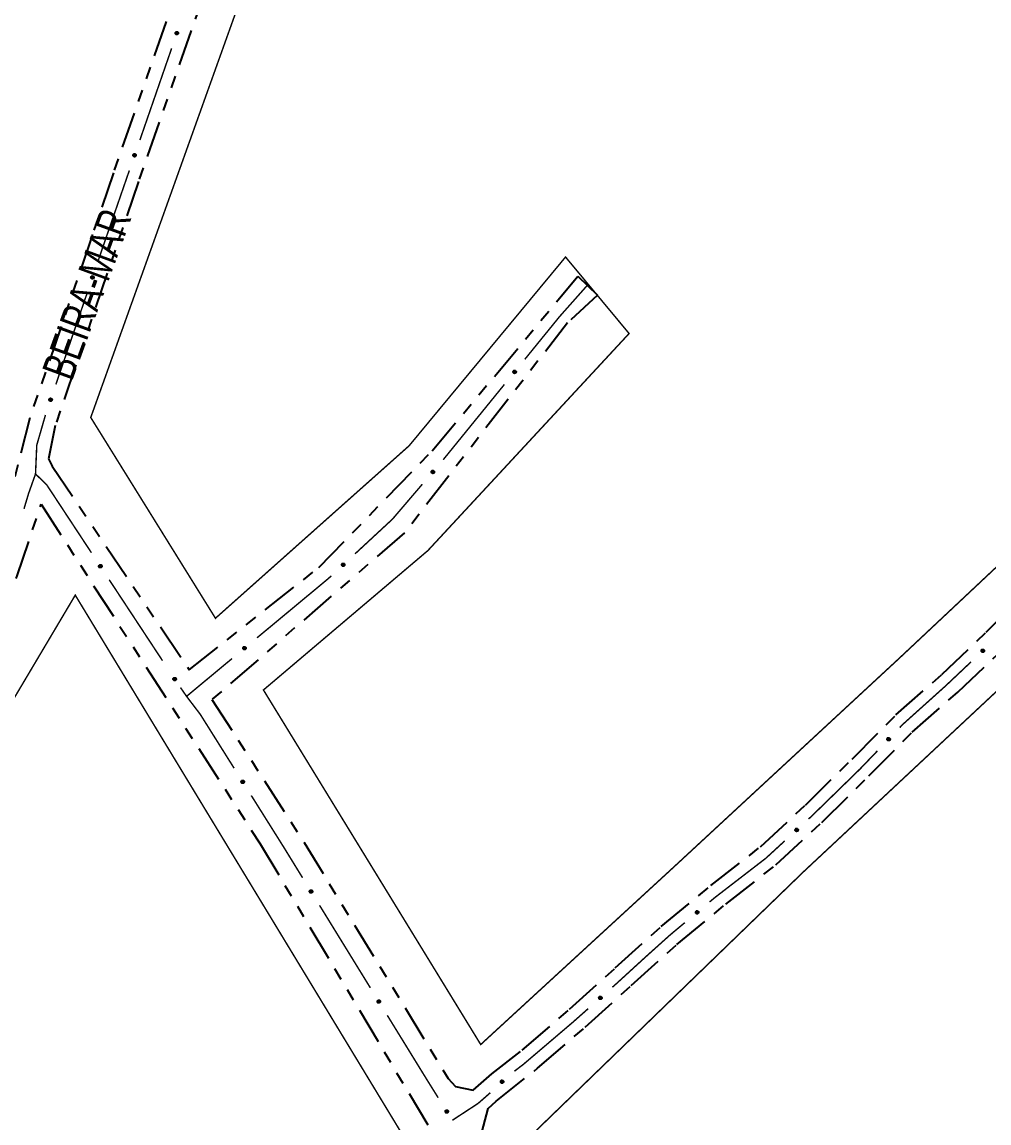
# Model space of a CAD drawing. Extents: x 209066 to 212010, y 4879784 to 4881672.
# Drawn here: x 209835 to 209954.7, y 4881148.5 to 4881284.8 of the extents above; entities that cross this region are included whole.
import ezdxf

# ---------------------------------------------------------------- set-up
doc = ezdxf.new("R2010")
doc.units = 0
doc.header["$LTSCALE"] = 1.5
doc.header["$MEASUREMENT"] = 0
doc.linetypes.add('TRACO_12', pattern=[2.5, 2, -0.5])
doc.linetypes.add('TRACO_25', pattern=[8, 3, -1, 1, -1, 1, -1])
for name, color, linetype in [('RU-QUADRA', 210, 'CONTINUOUS'), ('SV-EIXO-ROD-ESTR', 7, 'CONTINUOUS'), ('SV-EIXO-RUA-N-PAV', 6, 'CONTINUOUS'), ('SV-EST-M-N-PAV', 20, 'CONTINUOUS'), ('SV-RUA-NAO-PAV', 7, 'CONTINUOUS'), ('SV-TXT-EST-M-N-PAV', 7, 'CONTINUOUS')]:
    doc.layers.add(name, color=color, linetype=linetype)
doc.styles.add('ARIAL', font='ARIAL.SHX')

msp = doc.modelspace()

# ---------------------------------------------------------------- linework, layer by layer
at = {"layer": 'RU-QUADRA', "linetype": 'TRACO_12', "const_width": 0.18, "flags": 128}
for points in [[(210034.315046, 4881332.586503), (210033.258405, 4881300.7899), (210030.119994, 4881288.831251), (210011.744404, 4881266.934061), (210002.536081, 4881259.122518), (209987.531307, 4881246.393771), (209977.351458, 4881237.75807), (209943.618688, 4881206.082325), (209915.564663, 4881180.105826), (209891.78971, 4881158.248776), (209864.888443, 4881202.144841), (209885.244269, 4881219.40247), (209910.158575, 4881246.278958), (209902.291266, 4881255.75018), (209882.923225, 4881232.381156), (209858.948246, 4881211.024058), (209843.507552, 4881235.881836), (209846.698234, 4881244.793803), (209861.760344, 4881286.864135), (209866.418322, 4881299.874444), (209877.693078, 4881338.270075), (209879.727231, 4881342.671596), (209883.691045, 4881351.248539), (209890.229123, 4881362.507172), (209890.603707, 4881362.917928), (209900.386784, 4881373.645721), (209910.504888, 4881380.464729), (209926.142615, 4881384.54388), (209943.88041, 4881385.503305), (209973.877313, 4881380.902993), (210015.373599, 4881368.943155), (210025.472611, 4881366.863106), (210037.511184, 4881366.82279), (210036.954704, 4881362.913693), (210034.453732, 4881345.345147)], [(209908.510429, 4881131.651148), (209898.310052, 4881147.269765), (209931.78278, 4881179.66544), (209985.291336, 4881229.678714), (209999.112942, 4881242.909296), (210016.833574, 4881259.87218), (210019.629838, 4881227.046925), (210021.970035, 4881199.620922), (210032.544247, 4881047.516758), (210017.126917, 4881039.278042), (209980.933662, 4881015.241554), (209959.79243, 4881052.058216), (209942.79317, 4881078.591575), (209926.891045, 4881104.113577)]]:
    msp.add_lwpolyline(points, close=True, dxfattribs=at)
at = {"layer": 'RU-QUADRA', "linetype": 'Continuous', "const_width": 0.18, "flags": 128}
msp.add_lwpolyline([(209811.299317, 4881157.830965), (209820.331998, 4881163.829518), (209816.017436, 4881170.809464), (209841.590017, 4881213.884218), (209889.912378, 4881134.211373), (209852.719114, 4881111.434778), (209820.904498, 4881095.657298), (209792.348827, 4881086.459033), (209783.924506, 4881138.793712)], close=True, dxfattribs=at)
at = {"layer": 'SV-EIXO-ROD-ESTR'}
for points in [[(209854.022996, 4881283.369601), (209854.001011, 4881283.413289), (209853.99105, 4881283.455333), (209853.992834, 4881283.492791), (209854.003042, 4881283.525481), (209854.017252, 4881283.557747), (209854.038756, 4881283.587118), (209854.069844, 4881283.614429), (209854.113515, 4881283.636791), (209854.157255, 4881283.644164), (209854.194072, 4881283.644379), (209854.228772, 4881283.635698), (209854.259886, 4881283.621368), (209854.289656, 4881283.598022), (209854.317025, 4881283.566248), (209854.338448, 4881283.521791), (209854.347931, 4881283.480505), (209854.345254, 4881283.444319), (209854.336305, 4881283.40949), (209854.321403, 4881283.376723), (209854.300128, 4881283.348013), (209854.268086, 4881283.320514), (209854.223927, 4881283.299951), (209854.182858, 4881283.290023), (209854.146644, 4881283.292192), (209854.112553, 4881283.301774), (209854.080016, 4881283.315633), (209854.049592, 4881283.33602), (209854.022996, 4881283.369601)], [(209848.787704, 4881268.250351), (209848.765719, 4881268.29404), (209848.755757, 4881268.336084), (209848.757542, 4881268.373541), (209848.76775, 4881268.406231), (209848.78196, 4881268.438497), (209848.803464, 4881268.467868), (209848.834552, 4881268.495179), (209848.878222, 4881268.517541), (209848.921963, 4881268.524915), (209848.95878, 4881268.52513), (209848.993479, 4881268.516448), (209849.024593, 4881268.502118), (209849.054363, 4881268.478772), (209849.081733, 4881268.446998), (209849.103156, 4881268.402541), (209849.112639, 4881268.361255), (209849.109961, 4881268.32507), (209849.101012, 4881268.290241), (209849.08611, 4881268.257473), (209849.064835, 4881268.228764), (209849.032793, 4881268.201264), (209848.988634, 4881268.180701), (209848.947565, 4881268.170773), (209848.911351, 4881268.172942), (209848.87726, 4881268.182524), (209848.844724, 4881268.196383), (209848.8143, 4881268.21677), (209848.787704, 4881268.250351)], [(209843.570844, 4881253.124333), (209843.5487, 4881253.167942), (209843.538586, 4881253.209949), (209843.540235, 4881253.247413), (209843.550324, 4881253.28014), (209843.564417, 4881253.312458), (209843.585814, 4881253.341906), (209843.616803, 4881253.36933), (209843.660392, 4881253.39185), (209843.704105, 4881253.399383), (209843.740921, 4881253.399731), (209843.775652, 4881253.391176), (209843.806818, 4881253.376959), (209843.836672, 4881253.353722), (209843.864157, 4881253.322046), (209843.885741, 4881253.277668), (209843.895374, 4881253.236417), (209843.892828, 4881253.200222), (209843.884006, 4881253.16536), (209843.869223, 4881253.132539), (209843.848052, 4881253.103752), (209843.81611, 4881253.076137), (209843.772026, 4881253.055414), (209843.730993, 4881253.045336), (209843.694772, 4881253.047374), (209843.660646, 4881253.056832), (209843.62806, 4881253.070573), (209843.597562, 4881253.090849), (209843.570844, 4881253.124333)], [(209838.390485, 4881237.986174), (209838.368342, 4881238.029782), (209838.358228, 4881238.071789), (209838.359876, 4881238.109254), (209838.369966, 4881238.14198), (209838.384058, 4881238.174298), (209838.405455, 4881238.203746), (209838.436444, 4881238.23117), (209838.480033, 4881238.25369), (209838.523747, 4881238.261223), (209838.560563, 4881238.261572), (209838.595293, 4881238.253016), (209838.626459, 4881238.238799), (209838.656313, 4881238.215562), (209838.683798, 4881238.183887), (209838.705382, 4881238.139508), (209838.715015, 4881238.098257), (209838.712469, 4881238.062062), (209838.703647, 4881238.0272), (209838.688864, 4881237.994379), (209838.667693, 4881237.965593), (209838.635752, 4881237.937977), (209838.591668, 4881237.917254), (209838.550634, 4881237.907177), (209838.514413, 4881237.909214), (209838.480287, 4881237.918672), (209838.447701, 4881237.932413), (209838.417203, 4881237.952689), (209838.390485, 4881237.986174)]]:
    msp.add_lwpolyline(points, close=True, dxfattribs=at)
for points in [[(209853.99105, 4881283.455333), (209854.017252, 4881283.557747)], [(209853.995229, 4881283.437232), (209854.02604, 4881283.563744)], [(209854.001011, 4881283.413289), (209854.038756, 4881283.587118)], [(209854.011988, 4881283.393885), (209854.052278, 4881283.593647)], [(209854.022996, 4881283.369601), (209854.069844, 4881283.614429)], [(209854.038269, 4881283.353016), (209854.092304, 4881283.621664)], [(209854.049592, 4881283.33602), (209854.113515, 4881283.636791)], [(209854.066486, 4881283.33025), (209854.133469, 4881283.63629)], [(209854.080016, 4881283.315633), (209854.157255, 4881283.644164)], [(209854.096488, 4881283.312641), (209854.172351, 4881283.640155)], [(209854.112553, 4881283.301774), (209854.194072, 4881283.644379)], [(209854.130856, 4881283.299296), (209854.213316, 4881283.637522)], [(209854.146644, 4881283.292192), (209854.228772, 4881283.635698)], [(209854.166613, 4881283.294135), (209854.243815, 4881283.625517)], [(209854.182858, 4881283.290023), (209854.259886, 4881283.621368)], [(209854.205049, 4881283.29671), (209854.274215, 4881283.604883)], [(209854.223927, 4881283.299951), (209854.289656, 4881283.598022)], [(209854.245817, 4881283.314361), (209854.302828, 4881283.579091)], [(209854.268086, 4881283.320514), (209854.317025, 4881283.566248)], [(209854.28366, 4881283.340246), (209854.325637, 4881283.536536)], [(209854.300128, 4881283.348013), (209854.338448, 4881283.521791)], [(209854.311585, 4881283.366677), (209854.341553, 4881283.494925)], [(209854.321403, 4881283.376723), (209854.347931, 4881283.480505)], [(209848.755757, 4881268.336084), (209848.78196, 4881268.438497)], [(209848.759937, 4881268.317982), (209848.790747, 4881268.444495)], [(209848.765719, 4881268.29404), (209848.803464, 4881268.467868)], [(209848.776695, 4881268.274635), (209848.816986, 4881268.474397)], [(209848.787704, 4881268.250351), (209848.834552, 4881268.495179)], [(209848.802976, 4881268.233767), (209848.857011, 4881268.502414)], [(209848.8143, 4881268.21677), (209848.878222, 4881268.517541)], [(209848.831193, 4881268.211), (209848.898176, 4881268.51704)], [(209848.844724, 4881268.196383), (209848.921963, 4881268.524915)], [(209848.861196, 4881268.193391), (209848.937059, 4881268.520905)], [(209848.87726, 4881268.182524), (209848.95878, 4881268.52513)], [(209848.895563, 4881268.180047), (209848.978023, 4881268.518272)], [(209848.911351, 4881268.172942), (209848.993479, 4881268.516448)], [(209848.93132, 4881268.174885), (209849.008523, 4881268.506267)], [(209848.947565, 4881268.170773), (209849.024593, 4881268.502118)], [(209848.969756, 4881268.17746), (209849.038922, 4881268.485633)], [(209848.988634, 4881268.180701), (209849.054363, 4881268.478772)], [(209849.010525, 4881268.195112), (209849.067535, 4881268.459841)], [(209849.032793, 4881268.201264), (209849.081733, 4881268.446998)], [(209849.048368, 4881268.220996), (209849.090345, 4881268.417287)], [(209849.064835, 4881268.228764), (209849.103156, 4881268.402541)], [(209849.076292, 4881268.247427), (209849.10626, 4881268.375675)], [(209849.08611, 4881268.257473), (209849.112639, 4881268.361255)], [(209843.538586, 4881253.209949), (209843.564417, 4881253.312458)], [(209843.542832, 4881253.191863), (209843.573183, 4881253.318487)], [(209843.5487, 4881253.167942), (209843.585814, 4881253.341906)], [(209843.559747, 4881253.148577), (209843.599313, 4881253.348485)], [(209843.570844, 4881253.124333), (209843.616803, 4881253.36933)], [(209843.586177, 4881253.107805), (209843.639236, 4881253.376647)], [(209843.597562, 4881253.090849), (209843.660392, 4881253.39185)], [(209843.614476, 4881253.085141), (209843.680348, 4881253.391422)], [(209843.62806, 4881253.070573), (209843.704105, 4881253.399383)], [(209843.644543, 4881253.067641), (209843.719216, 4881253.395428)], [(209843.660646, 4881253.056832), (209843.740921, 4881253.399731)], [(209843.678958, 4881253.054421), (209843.76019, 4881253.392944)], [(209843.694772, 4881253.047374), (209843.775652, 4881253.391176)], [(209843.714734, 4881253.04939), (209843.790732, 4881253.38105)], [(209843.730993, 4881253.045336), (209843.806818, 4881253.376959)], [(209843.75316, 4881253.052104), (209843.821206, 4881253.360526)], [(209843.772026, 4881253.055414), (209843.836672, 4881253.353722)], [(209843.793864, 4881253.069904), (209843.849913, 4881253.334838)], [(209843.81611, 4881253.076137), (209843.864157, 4881253.322046)], [(209843.831613, 4881253.095925), (209843.872877, 4881253.292367)], [(209843.848052, 4881253.103752), (209843.885741, 4881253.277668)], [(209843.859441, 4881253.122457), (209843.888943, 4881253.250814)], [(209843.869223, 4881253.132539), (209843.895374, 4881253.236417)], [(209838.358228, 4881238.071789), (209838.384058, 4881238.174298)], [(209838.362473, 4881238.053704), (209838.392824, 4881238.180327)], [(209838.368342, 4881238.029782), (209838.405455, 4881238.203746)], [(209838.379389, 4881238.010418), (209838.418954, 4881238.210325)], [(209838.390485, 4881237.986174), (209838.436444, 4881238.23117)], [(209838.405818, 4881237.969645), (209838.458877, 4881238.238487)], [(209838.417203, 4881237.952689), (209838.480033, 4881238.25369)], [(209838.434117, 4881237.946981), (209838.499989, 4881238.253262)], [(209838.447701, 4881237.932413), (209838.523747, 4881238.261223)], [(209838.464184, 4881237.929481), (209838.538857, 4881238.257268)], [(209838.480287, 4881237.918672), (209838.560563, 4881238.261572)], [(209838.4986, 4881237.916261), (209838.579831, 4881238.254784)], [(209838.514413, 4881237.909214), (209838.595293, 4881238.253016)], [(209838.534375, 4881237.91123), (209838.610374, 4881238.24289)], [(209838.550634, 4881237.907177), (209838.626459, 4881238.238799)], [(209838.572801, 4881237.913944), (209838.640848, 4881238.222366)], [(209838.591668, 4881237.917254), (209838.656313, 4881238.215562)], [(209838.613505, 4881237.931744), (209838.669554, 4881238.196678)], [(209838.635752, 4881237.937977), (209838.683798, 4881238.183887)], [(209838.651254, 4881237.957765), (209838.692518, 4881238.154207)], [(209838.667693, 4881237.965593), (209838.705382, 4881238.139508)], [(209838.679082, 4881237.984298), (209838.708585, 4881238.112654)], [(209838.688864, 4881237.994379), (209838.715015, 4881238.098257)]]:
    msp.add_lwpolyline(points, dxfattribs=at)
at = {"layer": 'SV-EIXO-ROD-ESTR', "const_width": 0.18}
for points in [[(209849.593149, 4881270.24001), (209853.519619, 4881281.579447)], [(209845.425527, 4881258.204137), (209848.284326, 4881266.460197)], [(209844.36906, 4881255.116904), (209845.340377, 4881257.955309)], [(209845.340377, 4881257.955309), (209845.425527, 4881258.204137)], [(209839.188701, 4881239.978744), (209843.07397, 4881251.332364)], [(209836.824275, 4881232.457137), (209837.90076, 4881236.191952)], [(209836.81936, 4881232.344101), (209836.824275, 4881232.457137)], [(209836.669189, 4881228.890169), (209836.81936, 4881232.344101)], [(209835.823013, 4881226.507527), (209836.487532, 4881228.378664)], [(209836.487532, 4881228.378664), (209836.669189, 4881228.890169)], [(209835.244112, 4881224.578136), (209835.818885, 4881226.493766)], [(209835.818885, 4881226.493766), (209835.823013, 4881226.507527)]]:
    msp.add_lwpolyline(points, dxfattribs=at)
at = {"layer": 'SV-EIXO-RUA-N-PAV', "const_width": 0.18}
for points in [[(209904.983457, 4881252.242342), (209901.664657, 4881248.502615)], [(209901.545861, 4881248.368753), (209897.242952, 4881243.076175)], [(209901.664657, 4881248.502615), (209901.545861, 4881248.368753)], [(209894.719632, 4881239.972491), (209887.149671, 4881230.661438)], [(209836.669189, 4881228.890169), (209837.389151, 4881228.196156)], [(209837.389151, 4881228.196156), (209838.041392, 4881227.567423)], [(209838.041392, 4881227.567423), (209843.592441, 4881219.136767)], [(209884.554897, 4881227.617307), (209881.307237, 4881223.815635)], [(209880.870119, 4881223.303949), (209876.229944, 4881219.002783)], [(209881.307237, 4881223.815635), (209880.870119, 4881223.303949)], [(209873.296386, 4881216.283548), (209872.926281, 4881215.940483)], [(209845.792169, 4881215.79593), (209852.391354, 4881205.773418)], [(209872.926281, 4881215.940483), (209864.083339, 4881208.595726)], [(209861.00629, 4881206.039994), (209855.621452, 4881201.567464)], [(209952.493892, 4881205.624985), (209949.58584, 4881202.87849)], [(209854.615346, 4881202.448962), (209855.184482, 4881201.626718)], [(209949.359262, 4881202.664501), (209944.384271, 4881198.194219)], [(209949.58584, 4881202.87849), (209949.359262, 4881202.664501)], [(209855.184482, 4881201.626718), (209855.370036, 4881201.358643)], [(209855.621452, 4881201.567464), (209855.370036, 4881201.358643)], [(209855.370036, 4881201.358643), (209856.989052, 4881199.230519)], [(209856.989052, 4881199.230519), (209857.067236, 4881199.12775)], [(209857.067236, 4881199.12775), (209861.255065, 4881192.463465)], [(209944.090098, 4881197.929889), (209943.671701, 4881197.493561)], [(209944.384271, 4881198.194219), (209944.090098, 4881197.929889)], [(209940.90322, 4881194.606431), (209938.82686, 4881192.441084)], [(209938.744569, 4881192.355266), (209933.100351, 4881186.85485)], [(209938.82686, 4881192.441084), (209938.744569, 4881192.355266)], [(209863.383332, 4881189.076655), (209867.107799, 4881183.149738)], [(209932.74994, 4881186.513367), (209932.373885, 4881186.167803)], [(209933.100351, 4881186.85485), (209932.74994, 4881186.513367)], [(209929.428575, 4881183.461302), (209927.219593, 4881181.431426)], [(209867.107799, 4881183.149738), (209867.372902, 4881182.727869)], [(209867.372902, 4881182.727869), (209869.733358, 4881178.894593)], [(209927.098952, 4881181.320567), (209920.893387, 4881176.535553)], [(209927.219593, 4881181.431426), (209927.098952, 4881181.320567)], [(209871.830725, 4881175.488562), (209878.122828, 4881165.270468)], [(209920.760682, 4881176.433226), (209920.121914, 4881175.899461)], [(209920.893387, 4881176.535553), (209920.760682, 4881176.433226)], [(209917.052478, 4881173.33459), (209915.51776, 4881172.052154)], [(209915.186059, 4881171.77498), (209912.532511, 4881169.390146)], [(209915.51776, 4881172.052154), (209915.186059, 4881171.77498)], [(209912.169653, 4881169.064033), (209908.840578, 4881166.018283)], [(209912.532511, 4881169.390146), (209912.169653, 4881169.064033)], [(209908.580512, 4881165.780351), (209908.095791, 4881165.351026)], [(209908.840578, 4881166.018283), (209908.580512, 4881165.780351)], [(209880.220195, 4881161.864437), (209884.939272, 4881154.200866)], [(209905.101438, 4881162.698885), (209903.604262, 4881161.372814)], [(209903.234983, 4881161.045739), (209897.520559, 4881156.177896)], [(209903.604262, 4881161.372814), (209903.234983, 4881161.045739)], [(209897.520559, 4881156.177896), (209897.049443, 4881155.776575)], [(209897.049443, 4881155.776575), (209895.949845, 4881154.94088)], [(209884.939272, 4881154.200866), (209885.160084, 4881153.842277)], [(209885.160084, 4881153.842277), (209886.52593, 4881151.654796)], [(209892.972869, 4881152.276392), (209892.220293, 4881151.617888)], [(209891.47482, 4881150.965599), (209888.957067, 4881149.31707)], [(209892.220293, 4881151.617888), (209891.47482, 4881150.965599)], [(209888.957067, 4881149.31707), (209888.267502, 4881148.86557)]]:
    msp.add_lwpolyline(points, dxfattribs=at)
at = {"layer": 'SV-EIXO-RUA-N-PAV'}
for points in [[(209896.157344, 4881241.566375), (209896.16305, 4881241.517801), (209896.158022, 4881241.474887), (209896.143526, 4881241.440301), (209896.122748, 4881241.413079), (209896.098354, 4881241.387624), (209896.068097, 4881241.367386), (209896.02954, 4881241.352362), (209895.980853, 4881241.346296), (209895.93723, 4881241.354336), (209895.902563, 4881241.366733), (209895.87293, 4881241.386766), (209895.848598, 4881241.410878), (209895.828615, 4881241.443002), (209895.813772, 4881241.482224), (209895.808857, 4881241.531328), (209895.814075, 4881241.573366), (209895.828974, 4881241.606451), (209895.849302, 4881241.636115), (209895.874518, 4881241.661804), (209895.904333, 4881241.681499), (209895.943851, 4881241.696373), (209895.992381, 4881241.700582), (209896.034368, 4881241.695856), (209896.067653, 4881241.681425), (209896.096407, 4881241.660755), (209896.122236, 4881241.636598), (209896.143846, 4881241.60703), (209896.157344, 4881241.566375)], [(209886.030983, 4881229.17572), (209886.035506, 4881229.127021), (209886.029434, 4881229.084242), (209886.014101, 4881229.050019), (209885.992666, 4881229.023311), (209885.967659, 4881228.998457), (209885.936919, 4881228.978962), (209885.898007, 4881228.964881), (209885.849187, 4881228.960002), (209885.805773, 4881228.969102), (209885.771418, 4881228.982339), (209885.742281, 4881229.003087), (209885.718544, 4881229.027784), (209885.699349, 4881229.060385), (209885.685465, 4881229.099958), (209885.681746, 4881229.149167), (209885.687986, 4881229.191065), (209885.703686, 4881229.223777), (209885.72473, 4881229.252937), (209885.750564, 4881229.278005), (209885.78085, 4881229.296968), (209885.820718, 4881229.310876), (209885.869336, 4881229.313902), (209885.911196, 4881229.308156), (209885.94412, 4881229.292919), (209885.972362, 4881229.271555), (209885.997595, 4881229.246776), (209886.018479, 4881229.216691), (209886.030983, 4881229.17572)], [(209844.705231, 4881217.646889), (209844.753269, 4881217.637703), (209844.792677, 4881217.619985), (209844.821291, 4881217.595746), (209844.840993, 4881217.567735), (209844.85792, 4881217.536807), (209844.868107, 4881217.50186), (209844.870822, 4881217.460569), (209844.861945, 4881217.412316), (209844.841141, 4881217.373139), (209844.81888, 4881217.343814), (209844.790853, 4881217.321589), (209844.760533, 4881217.305648), (209844.723883, 4881217.296267), (209844.682011, 4881217.293924), (209844.633706, 4881217.304024), (209844.595191, 4881217.32166), (209844.568129, 4881217.345831), (209844.545964, 4881217.374148), (209844.529061, 4881217.40593), (209844.519259, 4881217.440292), (209844.516976, 4881217.482454), (209844.527577, 4881217.529999), (209844.544727, 4881217.568614), (209844.568512, 4881217.596008), (209844.596882, 4881217.617202), (209844.627695, 4881217.634557), (209844.662398, 4881217.64626), (209844.705231, 4881217.646889)], [(209874.943373, 4881217.660109), (209874.942212, 4881217.611214), (209874.931217, 4881217.569429), (209874.912015, 4881217.537217), (209874.887625, 4881217.513178), (209874.859902, 4881217.491394), (209874.827107, 4881217.475598), (209874.786824, 4881217.466129), (209874.737768, 4881217.466949), (209874.695704, 4881217.481026), (209874.663117, 4881217.498162), (209874.636585, 4881217.522151), (209874.615874, 4881217.549436), (209874.600593, 4881217.584045), (209874.591396, 4881217.624961), (209874.593414, 4881217.674269), (209874.604474, 4881217.71516), (209874.623865, 4881217.745829), (209874.648151, 4881217.772349), (209874.67672, 4881217.79425), (209874.709002, 4881217.80957), (209874.750215, 4881217.818756), (209874.798856, 4881217.816119), (209874.839766, 4881217.805553), (209874.870699, 4881217.786598), (209874.89627, 4881217.7621), (209874.918457, 4881217.734561), (209874.935708, 4881217.702255), (209874.943373, 4881217.660109)], [(209862.725677, 4881207.324981), (209862.72186, 4881207.276222), (209862.708609, 4881207.235096), (209862.687684, 4881207.203976), (209862.662023, 4881207.181298), (209862.633158, 4881207.161054), (209862.599552, 4881207.147064), (209862.558814, 4881207.139799), (209862.509875, 4881207.143284), (209862.468638, 4881207.159628), (209862.437031, 4881207.17851), (209862.411843, 4881207.203906), (209862.392646, 4881207.232277), (209862.379269, 4881207.267665), (209862.372309, 4881207.309021), (209862.377005, 4881207.358146), (209862.390272, 4881207.398375), (209862.411302, 4881207.427945), (209862.436994, 4881207.453106), (209862.466711, 4881207.47342), (209862.499778, 4881207.486963), (209862.54143, 4881207.493895), (209862.589855, 4881207.488617), (209862.63013, 4881207.475843), (209862.659987, 4881207.455234), (209862.684188, 4881207.429382), (209862.704845, 4881207.400677), (209862.720314, 4881207.367482), (209862.725677, 4881207.324981)], [(209954.12796, 4881207.016856), (209954.127256, 4881206.967953), (209954.116651, 4881206.926067), (209954.097751, 4881206.893677), (209954.073586, 4881206.869411), (209954.046068, 4881206.84737), (209954.013421, 4881206.831268), (209953.973229, 4881206.821424), (209953.924167, 4881206.821786), (209953.881973, 4881206.83547), (209953.849228, 4881206.8523), (209953.822473, 4881206.876041), (209953.801509, 4881206.903132), (209953.785905, 4881206.937596), (209953.776326, 4881206.978425), (209953.777884, 4881207.02775), (209953.788563, 4881207.068742), (209953.807667, 4881207.099591), (209953.831704, 4881207.126337), (209953.860067, 4881207.148502), (209953.892205, 4881207.164123), (209953.93333, 4881207.173693), (209953.981994, 4881207.171511), (209954.023, 4881207.161327), (209954.054109, 4881207.142661), (209954.079908, 4881207.118403), (209954.102351, 4881207.091072), (209954.119902, 4881207.058929), (209954.12796, 4881207.016856)], [(209853.905001, 4881203.66863), (209853.953239, 4881203.66056), (209853.993047, 4881203.643759), (209854.022216, 4881203.620191), (209854.042561, 4881203.592643), (209854.0602, 4881203.562116), (209854.071194, 4881203.527415), (209854.074865, 4881203.486197), (209854.067109, 4881203.437751), (209854.047218, 4881203.398103), (209854.025642, 4881203.36827), (209853.998138, 4881203.345402), (209853.968195, 4881203.328763), (209853.931772, 4881203.318535), (209853.889966, 4881203.315222), (209853.84144, 4881203.324201), (209853.802527, 4881203.340939), (209853.774912, 4881203.364477), (209853.752097, 4881203.392272), (209853.734462, 4881203.423654), (209853.723866, 4881203.45778), (209853.720607, 4881203.499878), (209853.730103, 4881203.547655), (209853.746355, 4881203.586658), (209853.769498, 4881203.614595), (209853.797369, 4881203.636441), (209853.827772, 4881203.654506), (209853.862195, 4881203.667009), (209853.905001, 4881203.66863)], [(209942.466359, 4881196.077513), (209942.468077, 4881196.028635), (209942.459559, 4881195.986275), (209942.442286, 4881195.95299), (209942.419353, 4881195.927556), (209942.39296, 4881195.904179), (209942.361151, 4881195.886481), (209942.321495, 4881195.874658), (209942.272476, 4881195.87259), (209942.229656, 4881195.884168), (209942.196117, 4881195.899356), (209942.16822, 4881195.921743), (209942.14594, 4881195.947763), (209942.128648, 4881195.981412), (209942.11706, 4881196.021716), (209942.116173, 4881196.071058), (209942.124809, 4881196.112529), (209942.142361, 4881196.144285), (209942.165045, 4881196.172189), (209942.192276, 4881196.195732), (209942.2236, 4881196.212925), (209942.264202, 4881196.22452), (209942.312913, 4881196.22475), (209942.354374, 4881196.216609), (209942.386368, 4881196.199507), (209942.413337, 4881196.176556), (209942.437106, 4881196.15037), (209942.456227, 4881196.119135), (209942.466359, 4881196.077513)], [(209862.335956, 4881190.950285), (209862.383788, 4881190.94008), (209862.422811, 4881190.921529), (209862.450904, 4881190.896689), (209862.470006, 4881190.868265), (209862.486273, 4881190.836984), (209862.495715, 4881190.801829), (209862.497552, 4881190.760489), (209862.487652, 4881190.712436), (209862.466021, 4881190.67371), (209862.443142, 4881190.644864), (209862.41465, 4881190.62324), (209862.383998, 4881190.607946), (209862.347156, 4881190.599346), (209862.305244, 4881190.597893), (209862.257165, 4881190.609017), (209862.219033, 4881190.627467), (209862.192491, 4881190.652207), (209862.170932, 4881190.680988), (209862.154708, 4881190.713122), (209862.145638, 4881190.747684), (209862.144251, 4881190.789886), (209862.155859, 4881190.837195), (209862.173826, 4881190.875437), (209862.198187, 4881190.902319), (209862.227001, 4881190.922906), (209862.258176, 4881190.939603), (209862.29312, 4881190.950566), (209862.335956, 4881190.950285)], [(209931.081509, 4881184.830715), (209931.080137, 4881184.781826), (209931.068961, 4881184.740088), (209931.04962, 4881184.70796), (209931.025126, 4881184.684026), (209930.997309, 4881184.662363), (209930.964446, 4881184.646709), (209930.924122, 4881184.637415), (209930.87507, 4881184.638447), (209930.833067, 4881184.652706), (209930.800554, 4881184.669983), (209930.774127, 4881184.694087), (209930.753535, 4881184.721462), (209930.738403, 4881184.756136), (209930.729383, 4881184.797092), (209930.731615, 4881184.846391), (209930.742853, 4881184.887234), (209930.762376, 4881184.917818), (209930.786777, 4881184.944233), (209930.815441, 4881184.966009), (209930.847789, 4881184.98119), (209930.889041, 4881184.990197), (209930.93767, 4881184.98735), (209930.978534, 4881184.976606), (209931.009384, 4881184.957517), (209931.034849, 4881184.932909), (209931.056916, 4881184.905274), (209931.074027, 4881184.872894), (209931.081509, 4881184.830715)], [(209870.800438, 4881177.371643), (209870.848175, 4881177.361003), (209870.887027, 4881177.342098), (209870.914894, 4881177.317003), (209870.933736, 4881177.288406), (209870.949718, 4881177.25698), (209870.95884, 4881177.22174), (209870.960301, 4881177.180385), (209870.949964, 4881177.132423), (209870.927982, 4881177.093896), (209870.90484, 4881177.06526), (209870.876153, 4881177.043895), (209870.845363, 4881177.028881), (209870.808445, 4881177.020616), (209870.766521, 4881177.019545), (209870.718545, 4881177.031106), (209870.680583, 4881177.049902), (209870.654267, 4881177.074882), (209870.632971, 4881177.103859), (209870.617039, 4881177.136139), (209870.608284, 4881177.170782), (209870.607282, 4881177.212995), (209870.61932, 4881177.260196), (209870.637634, 4881177.298273), (209870.662238, 4881177.324933), (209870.691238, 4881177.345256), (209870.722564, 4881177.361669), (209870.757606, 4881177.372314), (209870.800438, 4881177.371643)], [(209918.768036, 4881174.624684), (209918.764364, 4881174.575914), (209918.751235, 4881174.534749), (209918.730403, 4881174.503567), (209918.70481, 4881174.480813), (209918.676005, 4881174.460482), (209918.642441, 4881174.446393), (209918.601725, 4881174.439007), (209918.552776, 4881174.442347), (209918.51149, 4881174.458567), (209918.479827, 4881174.477355), (209918.454563, 4881174.502676), (209918.435282, 4881174.53099), (209918.4218, 4881174.566338), (209918.414717, 4881174.607673), (209918.419267, 4881174.656812), (209918.432415, 4881174.697081), (209918.453356, 4881174.726712), (209918.478973, 4881174.75195), (209918.50863, 4881174.772353), (209918.541657, 4881174.785993), (209918.583287, 4881174.793049), (209918.631728, 4881174.787916), (209918.672041, 4881174.775261), (209918.701959, 4881174.754741), (209918.726237, 4881174.728962), (209918.746979, 4881174.700318), (209918.762547, 4881174.667169), (209918.768036, 4881174.624684)], [(209879.189908, 4881163.747517), (209879.237645, 4881163.736878), (209879.276497, 4881163.717973), (209879.304364, 4881163.692878), (209879.323206, 4881163.664281), (209879.339188, 4881163.632854), (209879.34831, 4881163.597614), (209879.349771, 4881163.55626), (209879.339434, 4881163.508298), (209879.317452, 4881163.46977), (209879.29431, 4881163.441134), (209879.265623, 4881163.41977), (209879.234833, 4881163.404756), (209879.197915, 4881163.396491), (209879.155991, 4881163.395419), (209879.108015, 4881163.40698), (209879.070053, 4881163.425776), (209879.043737, 4881163.450757), (209879.022441, 4881163.479733), (209879.006509, 4881163.512013), (209878.997754, 4881163.546657), (209878.996752, 4881163.588869), (209879.00879, 4881163.63607), (209879.027104, 4881163.674147), (209879.051708, 4881163.700807), (209879.080708, 4881163.721131), (209879.112034, 4881163.737544), (209879.147076, 4881163.748188), (209879.189908, 4881163.747517)], [(209906.779159, 4881164.037816), (209906.776892, 4881163.98896), (209906.764954, 4881163.947434), (209906.745028, 4881163.915665), (209906.7201, 4881163.892184), (209906.691892, 4881163.871033), (209906.658747, 4881163.855983), (209906.618261, 4881163.847429), (209906.569236, 4881163.849358), (209906.5275, 4881163.864384), (209906.49531, 4881163.882253), (209906.469328, 4881163.906837), (209906.44924, 4881163.934584), (209906.434746, 4881163.969529), (209906.426477, 4881164.010643), (209906.42961, 4881164.059893), (209906.441594, 4881164.100523), (209906.461674, 4881164.130745), (209906.486554, 4881164.156709), (209906.515611, 4881164.177957), (209906.548232, 4881164.192543), (209906.589642, 4881164.200794), (209906.638211, 4881164.197057), (209906.678871, 4881164.185567), (209906.709367, 4881164.165917), (209906.734377, 4881164.140847), (209906.755935, 4881164.112812), (209906.77245, 4881164.080124), (209906.779159, 4881164.037816)], [(209894.610351, 4881153.665285), (209894.610003, 4881153.616378), (209894.599704, 4881153.574415), (209894.58104, 4881153.541889), (209894.557053, 4881153.517447), (209894.529697, 4881153.495206), (209894.497168, 4881153.478867), (209894.457049, 4881153.46873), (209894.407986, 4881153.468734), (209894.365693, 4881153.48211), (209894.332825, 4881153.498701), (209894.305899, 4881153.522246), (209894.284737, 4881153.549184), (209894.268883, 4881153.583534), (209894.259007, 4881153.624291), (209894.260205, 4881153.673626), (209894.270584, 4881153.714695), (209894.289463, 4881153.745682), (209894.313305, 4881153.772603), (209894.341506, 4881153.794975), (209894.373528, 4881153.810829), (209894.414583, 4881153.820699), (209894.463261, 4881153.818871), (209894.504341, 4881153.808987), (209894.535584, 4881153.790548), (209894.561559, 4881153.766479), (209894.584201, 4881153.739312), (209894.601987, 4881153.707298), (209894.610351, 4881153.665285)], [(209887.602463, 4881150.138512), (209887.650266, 4881150.12817), (209887.689235, 4881150.109507), (209887.717257, 4881150.084585), (209887.736276, 4881150.056107), (209887.752453, 4881150.02478), (209887.761794, 4881149.989598), (209887.763513, 4881149.948253), (209887.753475, 4881149.900227), (209887.731732, 4881149.861564), (209887.708769, 4881149.832785), (209887.680215, 4881149.811242), (209887.64952, 4881149.796037), (209887.612653, 4881149.787542), (209887.570737, 4881149.78621), (209887.52269, 4881149.797473), (209887.484612, 4881149.816032), (209887.458141, 4881149.840848), (209887.436665, 4881149.869692), (209887.420533, 4881149.901872), (209887.411563, 4881149.93646), (209887.410297, 4881149.978666), (209887.422042, 4881150.025941), (209887.440119, 4881150.064131), (209887.464557, 4881150.090944), (209887.49343, 4881150.111447), (209887.524653, 4881150.128054), (209887.559628, 4881150.138917), (209887.602463, 4881150.138512)]]:
    msp.add_lwpolyline(points, close=True, dxfattribs=at)
for points in [[(209895.904333, 4881241.681499), (209895.808857, 4881241.531328)], [(209895.943851, 4881241.696373), (209895.813772, 4881241.482224)], [(209895.874518, 4881241.661804), (209895.814075, 4881241.573366)], [(209895.887181, 4881241.667883), (209895.815133, 4881241.557634)], [(209895.922464, 4881241.683162), (209895.815848, 4881241.513089)], [(209895.966881, 4881241.694533), (209895.822717, 4881241.465298)], [(209895.992381, 4881241.700582), (209895.828615, 4881241.443002)], [(209896.011228, 4881241.697167), (209895.840776, 4881241.431271)], [(209896.034368, 4881241.695856), (209895.848598, 4881241.410878)], [(209896.048224, 4881241.686433), (209895.862278, 4881241.40148)], [(209896.067653, 4881241.681425), (209895.87293, 4881241.386766)], [(209896.080056, 4881241.669346), (209895.886828, 4881241.379762)], [(209896.096407, 4881241.660755), (209895.902563, 4881241.366733)], [(209896.107782, 4881241.645047), (209895.924418, 4881241.36327)], [(209896.122236, 4881241.636598), (209895.93723, 4881241.354336)], [(209896.129947, 4881241.618233), (209895.962275, 4881241.353594)], [(209896.143846, 4881241.60703), (209895.980853, 4881241.346296)], [(209896.148669, 4881241.587185), (209896.00596, 4881241.35325)], [(209896.157344, 4881241.566375), (209896.02954, 4881241.352362)], [(209896.159377, 4881241.53979), (209896.053157, 4881241.365878)], [(209896.16305, 4881241.517801), (209896.068097, 4881241.367386)], [(209896.16029, 4881241.493325), (209896.088044, 4881241.384996)], [(209896.158022, 4881241.474887), (209896.098354, 4881241.387624)], [(209885.78085, 4881229.296968), (209885.681746, 4881229.149167)], [(209885.820718, 4881229.310876), (209885.685465, 4881229.099958)], [(209885.750564, 4881229.278005), (209885.687986, 4881229.191065)], [(209885.799016, 4881229.29819), (209885.688291, 4881229.130762)], [(209885.763371, 4881229.283774), (209885.688661, 4881229.175312)], [(209885.843696, 4881229.308476), (209885.693995, 4881229.082819)], [(209885.869336, 4881229.313902), (209885.699349, 4881229.060385)], [(209885.888095, 4881229.31003), (209885.71122, 4881229.048362)], [(209885.911196, 4881229.308156), (209885.718544, 4881229.027784)], [(209885.924819, 4881229.298398), (209885.731991, 4881229.018056)], [(209885.94412, 4881229.292919), (209885.742281, 4881229.003087)], [(209885.956225, 4881229.280542), (209885.756005, 4881228.995747)], [(209885.972362, 4881229.271555), (209885.771418, 4881228.982339)], [(209885.983351, 4881229.255574), (209885.793182, 4881228.978345)], [(209885.997595, 4881229.246776), (209885.805773, 4881228.969102)], [(209886.004857, 4881229.228229), (209885.830793, 4881228.967751)], [(209886.018479, 4881229.216691), (209885.849187, 4881228.960002)], [(209886.022818, 4881229.196734), (209885.874456, 4881228.966343)], [(209886.030983, 4881229.17572), (209885.898007, 4881228.964881)], [(209886.032369, 4881229.149093), (209885.921946, 4881228.977818)], [(209886.035506, 4881229.127021), (209885.936919, 4881228.978962)], [(209886.03215, 4881229.10262), (209885.957289, 4881228.996081)], [(209886.029434, 4881229.084242), (209885.967659, 4881228.998457)], [(209844.527577, 4881217.529999), (209844.723883, 4881217.296267)], [(209844.536509, 4881217.546943), (209844.738731, 4881217.304331)], [(209844.544727, 4881217.568614), (209844.760533, 4881217.305648)], [(209844.557886, 4881217.578989), (209844.773615, 4881217.315863)], [(209844.568512, 4881217.596008), (209844.790853, 4881217.321589)], [(209844.583765, 4881217.604198), (209844.801717, 4881217.332733)], [(209844.596882, 4881217.617202), (209844.81888, 4881217.343814)], [(209844.615286, 4881217.623319), (209844.828764, 4881217.363612)], [(209844.627695, 4881217.634557), (209844.841141, 4881217.373139)], [(209844.64753, 4881217.63638), (209844.849391, 4881217.396798)], [(209844.662398, 4881217.64626), (209844.861945, 4881217.412316)], [(209844.682775, 4881217.644883), (209844.862874, 4881217.438351)], [(209844.705231, 4881217.646889), (209844.870822, 4881217.460569)], [(209844.731194, 4881217.640822), (209844.865046, 4881217.48716)], [(209844.753269, 4881217.637703), (209844.868107, 4881217.50186)], [(209844.775777, 4881217.627699), (209844.857321, 4881217.526185)], [(209844.792677, 4881217.619985), (209844.85792, 4881217.536807)], [(209874.750215, 4881217.818756), (209874.591396, 4881217.624961)], [(209874.709002, 4881217.80957), (209874.593414, 4881217.674269)], [(209874.727188, 4881217.808674), (209874.597779, 4881217.655229)], [(209874.772759, 4881217.813705), (209874.597879, 4881217.606948)], [(209874.798856, 4881217.816119), (209874.600593, 4881217.584045)], [(209874.69011, 4881217.798493), (209874.603317, 4881217.699435)], [(209874.67672, 4881217.79425), (209874.604474, 4881217.71516)], [(209874.817038, 4881217.810095), (209874.610989, 4881217.570725)], [(209874.839766, 4881217.805553), (209874.615874, 4881217.549436)], [(209874.852164, 4881217.79428), (209874.628102, 4881217.538213)], [(209874.870699, 4881217.786598), (209874.636585, 4881217.522151)], [(209874.881286, 4881217.772899), (209874.649364, 4881217.513268)], [(209874.89627, 4881217.7621), (209874.663117, 4881217.498162)], [(209874.905331, 4881217.744952), (209874.684271, 4881217.491668)], [(209874.918457, 4881217.734561), (209874.695704, 4881217.481026)], [(209874.923517, 4881217.715296), (209874.720397, 4881217.47678)], [(209874.935708, 4881217.702255), (209874.737768, 4881217.466949)], [(209874.937701, 4881217.681929), (209874.763602, 4881217.470314)], [(209874.943373, 4881217.660109), (209874.786824, 4881217.466129)], [(209874.941658, 4881217.633501), (209874.812103, 4881217.4762)], [(209874.942212, 4881217.611214), (209874.827107, 4881217.475598)], [(209874.936047, 4881217.587367), (209874.849327, 4881217.490237)], [(209874.931217, 4881217.569429), (209874.859902, 4881217.491394)], [(209844.516976, 4881217.482454), (209844.682011, 4881217.293924)], [(209844.519259, 4881217.440292), (209844.633706, 4881217.304024)], [(209844.523133, 4881217.458082), (209844.653205, 4881217.305198)], [(209844.525666, 4881217.503861), (209844.700845, 4881217.297357)], [(209844.527077, 4881217.419835), (209844.610512, 4881217.317932)], [(209844.529061, 4881217.40593), (209844.595191, 4881217.32166)], [(209862.54143, 4881207.493895), (209862.372309, 4881207.309021)], [(209862.499778, 4881207.486963), (209862.377005, 4881207.358146)], [(209862.563666, 4881207.487626), (209862.377804, 4881207.290681)], [(209862.589855, 4881207.488617), (209862.379269, 4881207.267665)], [(209862.517888, 4881207.48508), (209862.380328, 4881207.338897)], [(209862.480312, 4881207.47693), (209862.388262, 4881207.382736)], [(209862.607683, 4881207.481614), (209862.388925, 4881207.2538)], [(209862.466711, 4881207.47342), (209862.390272, 4881207.398375)], [(209862.63013, 4881207.475843), (209862.392646, 4881207.232277)], [(209862.641897, 4881207.463913), (209862.404245, 4881207.220405)], [(209862.659987, 4881207.455234), (209862.411843, 4881207.203906)], [(209862.669813, 4881207.44098), (209862.42412, 4881207.194341)], [(209862.684188, 4881207.429382), (209862.437031, 4881207.17851)], [(209862.692303, 4881207.411767), (209862.457801, 4881207.170875)], [(209862.704845, 4881207.400677), (209862.468638, 4881207.159628)], [(209862.708851, 4881207.381166), (209862.493064, 4881207.154046)], [(209862.720314, 4881207.367482), (209862.509875, 4881207.143284)], [(209862.7212, 4881207.347078), (209862.535854, 4881207.145241)], [(209862.725677, 4881207.324981), (209862.558814, 4881207.139799)], [(209862.722518, 4881207.298506), (209862.584603, 4881207.148481)], [(209862.72186, 4881207.276222), (209862.599552, 4881207.147064)], [(209862.714407, 4881207.252746), (209862.622535, 4881207.160474)], [(209862.708609, 4881207.235096), (209862.633158, 4881207.161054)], [(209953.93333, 4881207.173693), (209953.776326, 4881206.978425)], [(209953.892205, 4881207.164123), (209953.777884, 4881207.02775)], [(209953.910398, 4881207.163397), (209953.782427, 4881207.008752)], [(209953.955921, 4881207.168853), (209953.782978, 4881206.960473)], [(209953.981994, 4881207.171511), (209953.785905, 4881206.937596)], [(209953.873417, 4881207.152871), (209953.787552, 4881207.053007)], [(209953.860067, 4881207.148502), (209953.788563, 4881207.068742)], [(209954.000231, 4881207.165657), (209953.796425, 4881206.924374)], [(209954.023, 4881207.161327), (209953.801509, 4881206.903132)], [(209954.035503, 4881207.15017), (209953.813841, 4881206.892023)], [(209954.054109, 4881207.142661), (209953.822473, 4881206.876041)], [(209954.064823, 4881207.129062), (209953.835335, 4881206.867278)], [(209954.079908, 4881207.118403), (209953.849228, 4881206.8523)], [(209954.089128, 4881207.101341), (209953.870441, 4881206.846004)], [(209954.102351, 4881207.091072), (209953.881973, 4881206.83547)], [(209954.107591, 4881207.071855), (209953.906705, 4881206.831455)], [(209954.119902, 4881207.058929), (209953.924167, 4881206.821786)], [(209954.122085, 4881207.038623), (209953.949969, 4881206.825392)], [(209954.12796, 4881207.016856), (209953.973229, 4881206.821424)], [(209954.126494, 4881206.990234), (209953.998413, 4881206.83173)], [(209954.127256, 4881206.967953), (209954.013421, 4881206.831268)], [(209954.121314, 4881206.944049), (209954.035503, 4881206.846114)], [(209954.116651, 4881206.926067), (209954.046068, 4881206.84737)], [(209853.720607, 4881203.499878), (209853.889966, 4881203.315222)], [(209853.723866, 4881203.45778), (209853.84144, 4881203.324201)], [(209853.727327, 4881203.475655), (209853.860906, 4881203.325826)], [(209853.728798, 4881203.52148), (209853.908715, 4881203.319091)], [(209853.730103, 4881203.547655), (209853.931772, 4881203.318535)], [(209853.732156, 4881203.43751), (209853.81793, 4881203.337567)], [(209853.734462, 4881203.423654), (209853.802527, 4881203.340939)], [(209853.73864, 4881203.564802), (209853.946429, 4881203.32694)], [(209853.746355, 4881203.586658), (209853.968195, 4881203.328763)], [(209853.759269, 4881203.597335), (209853.981037, 4881203.339278)], [(209853.769498, 4881203.614595), (209853.998138, 4881203.345402)], [(209853.784557, 4881203.623137), (209854.008741, 4881203.356795)], [(209853.797369, 4881203.636441), (209854.025642, 4881203.36827)], [(209853.815627, 4881203.642983), (209854.035065, 4881203.388292)], [(209853.827772, 4881203.654506), (209854.047218, 4881203.398103)], [(209853.847559, 4881203.656788), (209854.054917, 4881203.421947)], [(209853.862195, 4881203.667009), (209854.067109, 4881203.437751)], [(209853.882598, 4881203.666105), (209854.067434, 4881203.463801)], [(209853.905001, 4881203.66863), (209854.074865, 4881203.486197)], [(209853.931098, 4881203.663167), (209854.068474, 4881203.512647)], [(209853.953239, 4881203.66056), (209854.071194, 4881203.527415)], [(209853.975973, 4881203.65108), (209854.059848, 4881203.551483)], [(209853.993047, 4881203.643759), (209854.0602, 4881203.562116)], [(209942.2236, 4881196.212925), (209942.116173, 4881196.071058)], [(209942.264202, 4881196.22452), (209942.11706, 4881196.021716)], [(209942.241807, 4881196.213101), (209942.121651, 4881196.052308)], [(209942.205393, 4881196.200756), (209942.124578, 4881196.096763)], [(209942.287004, 4881196.220805), (209942.124592, 4881196.004116)], [(209942.192276, 4881196.195732), (209942.124809, 4881196.112529)], [(209942.312913, 4881196.22475), (209942.128648, 4881195.981412)], [(209942.331418, 4881196.219806), (209942.13981, 4881195.968727)], [(209942.354374, 4881196.216609), (209942.14594, 4881195.947763)], [(209942.367414, 4881196.206085), (209942.158806, 4881195.937278)], [(209942.386368, 4881196.199507), (209942.16822, 4881195.921743)], [(209942.397743, 4881196.186455), (209942.181499, 4881195.913627)], [(209942.413337, 4881196.176556), (209942.196117, 4881195.899356)], [(209942.423391, 4881196.159971), (209942.217616, 4881195.894119)], [(209942.437106, 4881196.15037), (209942.229656, 4881195.884168)], [(209942.443291, 4881196.131436), (209942.254556, 4881195.881382)], [(209942.456227, 4881196.119135), (209942.272476, 4881195.87259)], [(209942.459413, 4881196.098962), (209942.298067, 4881195.87747)], [(209942.466359, 4881196.077513), (209942.321495, 4881195.874658)], [(209942.466213, 4881196.050851), (209942.346138, 4881195.886199)], [(209942.468077, 4881196.028635), (209942.361151, 4881195.886481)], [(209942.463326, 4881196.004467), (209942.38247, 4881195.902402)], [(209942.459559, 4881195.986275), (209942.39296, 4881195.904179)], [(209862.144251, 4881190.789886), (209862.305244, 4881190.597893)], [(209862.145638, 4881190.747684), (209862.257165, 4881190.609017)], [(209862.149889, 4881190.765389), (209862.276684, 4881190.609777)], [(209862.15302, 4881190.727067), (209862.234271, 4881190.623414)], [(209862.153393, 4881190.811103), (209862.324147, 4881190.600925)], [(209862.154708, 4881190.713122), (209862.219033, 4881190.627467)], [(209862.155859, 4881190.837195), (209862.347156, 4881190.599346)], [(209862.165149, 4881190.853945), (209862.362172, 4881190.607092)], [(209862.173826, 4881190.875437), (209862.383998, 4881190.607946)], [(209862.187202, 4881190.88553), (209862.397293, 4881190.617881)], [(209862.198187, 4881190.902319), (209862.41465, 4881190.62324)], [(209862.213611, 4881190.910184), (209862.425748, 4881190.63415)], [(209862.227001, 4881190.922906), (209862.443142, 4881190.644864)], [(209862.245531, 4881190.928631), (209862.453444, 4881190.664448)], [(209862.258176, 4881190.939603), (209862.466021, 4881190.67371)], [(209862.278045, 4881190.941004), (209862.474771, 4881190.697188)], [(209862.29312, 4881190.950566), (209862.487652, 4881190.712436)], [(209862.313463, 4881190.948757), (209862.489134, 4881190.738446)], [(209862.335956, 4881190.950285), (209862.497552, 4881190.760489)], [(209862.361785, 4881190.943668), (209862.492342, 4881190.787197)], [(209862.383788, 4881190.94008), (209862.495715, 4881190.801829)], [(209862.406079, 4881190.929601), (209862.485448, 4881190.826377)], [(209862.422811, 4881190.921529), (209862.486273, 4881190.836984)], [(209930.889041, 4881184.990197), (209930.729383, 4881184.797092)], [(209930.847789, 4881184.98119), (209930.731615, 4881184.846391)], [(209930.911563, 4881184.985049), (209930.735789, 4881184.779051)], [(209930.86597, 4881184.980215), (209930.735897, 4881184.827333)], [(209930.93767, 4881184.98735), (209930.738403, 4881184.756136)], [(209930.828849, 4881184.970195), (209930.741627, 4881184.871514)], [(209930.815441, 4881184.966009), (209930.742853, 4881184.887234)], [(209930.955826, 4881184.981247), (209930.748742, 4881184.742772)], [(209930.978534, 4881184.976606), (209930.753535, 4881184.721462)], [(209930.990883, 4881184.96528), (209930.765714, 4881184.710186)], [(209931.009384, 4881184.957517), (209930.774127, 4881184.694087)], [(209931.019912, 4881184.943773), (209930.786867, 4881184.685149)], [(209931.034849, 4881184.932909), (209930.800554, 4881184.669983)], [(209931.043835, 4881184.915722), (209930.82168, 4881184.663398)], [(209931.056916, 4881184.905274), (209930.833067, 4881184.652706)], [(209931.061893, 4881184.885987), (209930.857742, 4881184.648354)], [(209931.074027, 4881184.872894), (209930.87507, 4881184.638447)], [(209931.075932, 4881184.85256), (209930.900918, 4881184.641701)], [(209931.081509, 4881184.830715), (209930.924122, 4881184.637415)], [(209931.07968, 4881184.804115), (209930.949444, 4881184.647376)], [(209931.080137, 4881184.781826), (209930.964446, 4881184.646709)], [(209931.073869, 4881184.758006), (209930.986728, 4881184.661252)], [(209931.068961, 4881184.740088), (209930.997309, 4881184.662363)], [(209870.607282, 4881177.212995), (209870.766521, 4881177.019545)], [(209870.608284, 4881177.170782), (209870.718545, 4881177.031106)], [(209870.612696, 4881177.188447), (209870.73807, 4881177.031688)], [(209870.615479, 4881177.150098), (209870.695783, 4881177.04571)], [(209870.616617, 4881177.234128), (209870.785451, 4881177.022405)], [(209870.617039, 4881177.136139), (209870.680583, 4881177.049902)], [(209870.61932, 4881177.260196), (209870.808445, 4881177.020616)], [(209870.628762, 4881177.276861), (209870.823531, 4881177.028226)], [(209870.637634, 4881177.298273), (209870.845363, 4881177.028881)], [(209870.651101, 4881177.308244), (209870.858749, 4881177.038695)], [(209870.662238, 4881177.324933), (209870.876153, 4881177.043895)], [(209870.677733, 4881177.332656), (209870.88735, 4881177.054705)], [(209870.691238, 4881177.345256), (209870.90484, 4881177.06526)], [(209870.70982, 4881177.350812), (209870.915321, 4881177.084749)], [(209870.722564, 4881177.361669), (209870.927982, 4881177.093896)], [(209870.742445, 4881177.36289), (209870.936945, 4881177.117294)], [(209870.757606, 4881177.372314), (209870.949964, 4881177.132423)], [(209870.777932, 4881177.370319), (209870.951683, 4881177.158419)], [(209870.800438, 4881177.371643), (209870.960301, 4881177.180385)], [(209870.826205, 4881177.364791), (209870.955334, 4881177.207139)], [(209870.848175, 4881177.361003), (209870.95884, 4881177.22174)], [(209870.87037, 4881177.350322), (209870.948797, 4881177.246381)], [(209870.887027, 4881177.342098), (209870.949718, 4881177.25698)], [(209918.583287, 4881174.793049), (209918.414717, 4881174.607673)], [(209918.541657, 4881174.785993), (209918.419267, 4881174.656812)], [(209918.605542, 4881174.786846), (209918.420267, 4881174.58935)], [(209918.631728, 4881174.787916), (209918.4218, 4881174.566338)], [(209918.559772, 4881174.784164), (209918.422648, 4881174.637573)], [(209918.52222, 4881174.775902), (209918.430451, 4881174.681436)], [(209918.649577, 4881174.780966), (209918.431498, 4881174.552502)], [(209918.50863, 4881174.772353), (209918.432415, 4881174.697081)], [(209918.672041, 4881174.775261), (209918.435282, 4881174.53099)], [(209918.683844, 4881174.763366), (209918.446917, 4881174.519153)], [(209918.701959, 4881174.754741), (209918.454563, 4881174.502676)], [(209918.711828, 4881174.740517), (209918.466869, 4881174.493148)], [(209918.726237, 4881174.728962), (209918.479827, 4881174.477355)], [(209918.734405, 4881174.711371), (209918.500619, 4881174.469782)], [(209918.746979, 4881174.700318), (209918.51149, 4881174.458567)], [(209918.751043, 4881174.680819), (209918.535933, 4881174.453058)], [(209918.762547, 4881174.667169), (209918.552776, 4881174.442347)], [(209918.763493, 4881174.646767), (209918.578748, 4881174.44438)], [(209918.768036, 4881174.624684), (209918.601725, 4881174.439007)], [(209918.764956, 4881174.5982), (209918.627488, 4881174.447765)], [(209918.764364, 4881174.575914), (209918.642441, 4881174.446393)], [(209918.756981, 4881174.552416), (209918.665383, 4881174.459871)], [(209918.751235, 4881174.534749), (209918.676005, 4881174.460482)], [(209878.996752, 4881163.588869), (209879.155991, 4881163.395419)], [(209878.997754, 4881163.546657), (209879.108015, 4881163.40698)], [(209879.002166, 4881163.564321), (209879.12754, 4881163.407562)], [(209879.004949, 4881163.525973), (209879.085253, 4881163.421585)], [(209879.006087, 4881163.610002), (209879.174921, 4881163.398279)], [(209879.006509, 4881163.512013), (209879.070053, 4881163.425776)], [(209879.00879, 4881163.63607), (209879.197915, 4881163.396491)], [(209879.018232, 4881163.652736), (209879.213001, 4881163.404101)], [(209879.027104, 4881163.674147), (209879.234833, 4881163.404756)], [(209879.040571, 4881163.684119), (209879.248219, 4881163.41457)], [(209879.051708, 4881163.700807), (209879.265623, 4881163.41977)], [(209879.067203, 4881163.708531), (209879.27682, 4881163.430579)], [(209879.080708, 4881163.721131), (209879.29431, 4881163.441134)], [(209879.09929, 4881163.726687), (209879.304791, 4881163.460623)], [(209879.112034, 4881163.737544), (209879.317452, 4881163.46977)], [(209879.131915, 4881163.738764), (209879.326415, 4881163.493168)], [(209879.147076, 4881163.748188), (209879.339434, 4881163.508298)], [(209879.167402, 4881163.746194), (209879.341153, 4881163.534293)], [(209879.189908, 4881163.747517), (209879.349771, 4881163.55626)], [(209879.215675, 4881163.740665), (209879.344804, 4881163.583013)], [(209879.237645, 4881163.736878), (209879.34831, 4881163.597614)], [(209879.25984, 4881163.726196), (209879.338267, 4881163.622255)], [(209879.276497, 4881163.717973), (209879.339188, 4881163.632854)], [(209906.589642, 4881164.200794), (209906.426477, 4881164.010643)], [(209906.548232, 4881164.192543), (209906.42961, 4881164.059893)], [(209906.612066, 4881164.195234), (209906.432551, 4881163.992488)], [(209906.566392, 4881164.191236), (209906.433543, 4881164.040759)], [(209906.638211, 4881164.197057), (209906.434746, 4881163.969529)], [(209906.529094, 4881164.181897), (209906.440081, 4881164.084828)], [(209906.515611, 4881164.177957), (209906.441594, 4881164.100523)], [(209906.656252, 4881164.190623), (209906.444838, 4881163.955978)], [(209906.678871, 4881164.185567), (209906.44924, 4881163.934584)], [(209906.691011, 4881164.174017), (209906.46121, 4881163.923087)], [(209906.709367, 4881164.165917), (209906.469328, 4881163.906837)], [(209906.719641, 4881164.151982), (209906.481902, 4881163.897667)], [(209906.734377, 4881164.140847), (209906.49531, 4881163.882253)], [(209906.743047, 4881164.123498), (209906.516311, 4881163.875282)], [(209906.755935, 4881164.112812), (209906.5275, 4881163.864384)], [(209906.760558, 4881164.093438), (209906.552092, 4881163.859581)], [(209906.77245, 4881164.080124), (209906.569236, 4881163.849358)], [(209906.773983, 4881164.059759), (209906.595139, 4881163.852138)], [(209906.779159, 4881164.037816), (209906.618261, 4881163.847429)], [(209906.776843, 4881164.011254), (209906.643761, 4881163.856925)], [(209906.776892, 4881163.98896), (209906.658747, 4881163.855983)], [(209906.770189, 4881163.965258), (209906.681292, 4881163.870116)], [(209906.764954, 4881163.947434), (209906.691892, 4881163.871033)], [(209894.414583, 4881153.820699), (209894.259007, 4881153.624291)], [(209894.373528, 4881153.810829), (209894.260205, 4881153.673626)], [(209894.391726, 4881153.810236), (209894.264886, 4881153.654662)], [(209894.437208, 4881153.816024), (209894.265789, 4881153.606388)], [(209894.463261, 4881153.818871), (209894.268883, 4881153.583534)], [(209894.354823, 4881153.79944), (209894.269688, 4881153.698953)], [(209894.341506, 4881153.794975), (209894.270584, 4881153.714695)], [(209894.481541, 4881153.813151), (209894.279499, 4881153.570389)], [(209894.504341, 4881153.808987), (209894.284737, 4881153.549184)], [(209894.516925, 4881153.797922), (209894.29715, 4881153.538165)], [(209894.535584, 4881153.790548), (209894.305899, 4881153.522246)], [(209894.546398, 4881153.777028), (209894.318824, 4881153.513577)], [(209894.561559, 4881153.766479), (209894.332825, 4881153.498701)], [(209894.570904, 4881153.749484), (209894.354085, 4881153.49256)], [(209894.584201, 4881153.739312), (209894.365693, 4881153.48211)], [(209894.589581, 4881153.720134), (209894.390454, 4881153.478275)], [(209894.601987, 4881153.707298), (209894.407986, 4881153.468734)], [(209894.604317, 4881153.687008), (209894.43376, 4881153.472528)], [(209894.610351, 4881153.665285), (209894.457049, 4881153.46873)], [(209894.609079, 4881153.638653), (209894.482156, 4881153.479219)], [(209894.610003, 4881153.616378), (209894.497168, 4881153.478867)], [(209894.604235, 4881153.592432), (209894.519141, 4881153.493874)], [(209894.599704, 4881153.574415), (209894.529697, 4881153.495206)], [(209887.410297, 4881149.978666), (209887.570737, 4881149.78621)], [(209887.411563, 4881149.93646), (209887.52269, 4881149.797473)], [(209887.415865, 4881149.954152), (209887.542211, 4881149.798176)], [(209887.418885, 4881149.915821), (209887.499838, 4881149.811935)], [(209887.419501, 4881149.999856), (209887.589649, 4881149.789188)], [(209887.420533, 4881149.901872), (209887.484612, 4881149.816032)], [(209887.422042, 4881150.025941), (209887.612653, 4881149.787542)], [(209887.43138, 4881150.042664), (209887.627692, 4881149.795246)], [(209887.440119, 4881150.064131), (209887.64952, 4881149.796037)], [(209887.453523, 4881150.074186), (209887.662844, 4881149.805934)], [(209887.464557, 4881150.090944), (209887.680215, 4881149.811242)], [(209887.480003, 4881150.098763), (209887.691345, 4881149.822121)], [(209887.49343, 4881150.111447), (209887.708769, 4881149.832785)], [(209887.511976, 4881150.117118), (209887.719128, 4881149.852338)], [(209887.524653, 4881150.128054), (209887.731732, 4881149.861564)], [(209887.544526, 4881150.129398), (209887.740549, 4881149.885017)], [(209887.559628, 4881150.138917), (209887.753475, 4881149.900227)], [(209887.579965, 4881150.137049), (209887.755031, 4881149.926233)], [(209887.602463, 4881150.138512), (209887.763513, 4881149.948253)], [(209887.628273, 4881150.131821), (209887.758379, 4881149.974975)], [(209887.650266, 4881150.12817), (209887.761794, 4881149.989598)], [(209887.672526, 4881150.117627), (209887.751598, 4881150.014175)], [(209887.689235, 4881150.109507), (209887.752453, 4881150.02478)]]:
    msp.add_lwpolyline(points, dxfattribs=at)
at = {"layer": 'SV-EST-M-N-PAV', "linetype": 'TRACO_25'}
for points in [[(209883.953562, 4881362.91812, 8.978395), (209883.218546, 4881361.639394, 8.978395), (209873.593211, 4881341.749815, 9.189024), (209860.768212, 4881307.56378, 9.810884), (209846.304139, 4881266.178551, 9.941274), (209843.720127, 4881258.518874, 9.941274), (209835.958455, 4881235.822043, 9.971364), (209831.2609, 4881217.274134, 9.941274), (209824.973313, 4881200.896037, 9.660434), (209816.175341, 4881191.227296, 9.690524), (209808.556779, 4881185.988054, 9.680494), (209800.768633, 4881176.859229, 9.630344), (209778.893745, 4881152.15243, 9.499954), (209762.757453, 4881134.544726, 9.489924)], [(209888.20283, 4881362.917997, 8.978395), (209887.653127, 4881362.255725, 8.978395), (209885.067541, 4881357.685852, 8.978395), (209876.625094, 4881340.456126, 9.189024), (209863.864602, 4881306.442041, 9.810884), (209849.417068, 4881265.104134, 9.941274), (209839.118244, 4881234.885122, 9.279294), (209838.282046, 4881230.770971, 9.279294)], [(209781.340623, 4881149.948316, 9.499954), (209803.254268, 4881174.698889, 9.630344), (209810.780368, 4881183.520559, 9.680494), (209818.354897, 4881188.729519, 9.690524), (209827.825725, 4881199.137712, 9.660434), (209834.405251, 4881216.27626, 9.941274), (209837.359375, 4881225.143138, 9.971364)]]:
    msp.add_polyline3d(points, dxfattribs=at)
at = {"layer": 'SV-RUA-NAO-PAV', "linetype": 'TRACO_25'}
for points in [[(209838.282046, 4881230.770971, 9.279294), (209838.728731, 4881229.8726, 9.279294), (209855.699279, 4881204.65482, 9.319414), (209871.746085, 4881217.313051, 9.379594), (209885.792947, 4881231.761145, 9.369564), (209903.828607, 4881253.368375, 9.349504), (209906.238559, 4881251.01856, 9.349504), (209902.549343, 4881247.619018, 9.279294), (209882.364388, 4881221.602313, 9.178994), (209858.51932, 4881200.965136, 9.209085), (209869.919764, 4881183.276706, 8.647405), (209887.740618, 4881154.059327, 7.664464), (209888.680608, 4881153.059408, 7.624344), (209890.840398, 4881152.5994, 7.343504), (209893.169858, 4881154.628454, 7.343504), (209896.92917, 4881157.558712, 7.774795), (209902.777962, 4881162.608021, 7.624344), (209908.446766, 4881167.737326, 7.514015), (209914.145569, 4881172.856632, 7.493955), (209920.284324, 4881177.925931, 7.493955), (209926.423106, 4881182.725259, 7.493955), (209931.981921, 4881187.884564, 7.263265), (209937.770654, 4881193.583806, 6.781825), (209943.199451, 4881199.06308, 6.561165), (209948.868271, 4881204.042402, 6.551135), (209954.387082, 4881209.291698, 6.390655), (209960.2058, 4881215.100928, 6.330475)], [(209837.359375, 4881225.143138, 9.971364), (209864.480427, 4881183.106869, 8.747705), (209893.661937, 4881134.171277, 7.584225), (209889.262972, 4881129.131928, 7.604285), (209867.936923, 4881115.193974, 7.784824), (209850.020026, 4881105.615466, 8.426744), (209829.883507, 4881094.917137, 8.446804), (209801.827898, 4881084.518986, 8.547104), (209791.789371, 4881081.759546, 8.667464), (209784.105424, 4881129.554686, 9.750704), (209781.84433, 4881142.953327, 9.750704), (209781.340623, 4881149.948316, 9.790824)], [(209891.750888, 4881146.719998, 7.263265), (209892.697499, 4881150.319353, 7.343504), (209893.69343, 4881151.225239, 7.343504), (209898.818933, 4881155.305268, 7.774795), (209904.725554, 4881160.404501, 7.624344), (209910.415851, 4881165.553254, 7.514015), (209916.065197, 4881170.628132, 7.493955), (209922.12647, 4881175.633448, 7.493955), (209928.332346, 4881180.48523, 7.493955), (209934.014139, 4881185.758675, 7.263265), (209939.846759, 4881191.501125, 6.781825), (209945.216672, 4881196.920968, 6.561165), (209950.852712, 4881201.871497, 6.551135), (209956.43955, 4881207.185498, 6.390655)]]:
    msp.add_polyline3d(points, dxfattribs=at)

# ---------------------------------------------------------------- texts
at = {"layer": 'SV-TXT-EST-M-N-PAV', "style": 'ARIAL', "width": 0.7}
msp.add_text('BEIRA-MAR', height=4, rotation=70, dxfattribs=at).set_placement((209841.173016, 4881240.277037))

doc.saveas('drawing.dxf')
